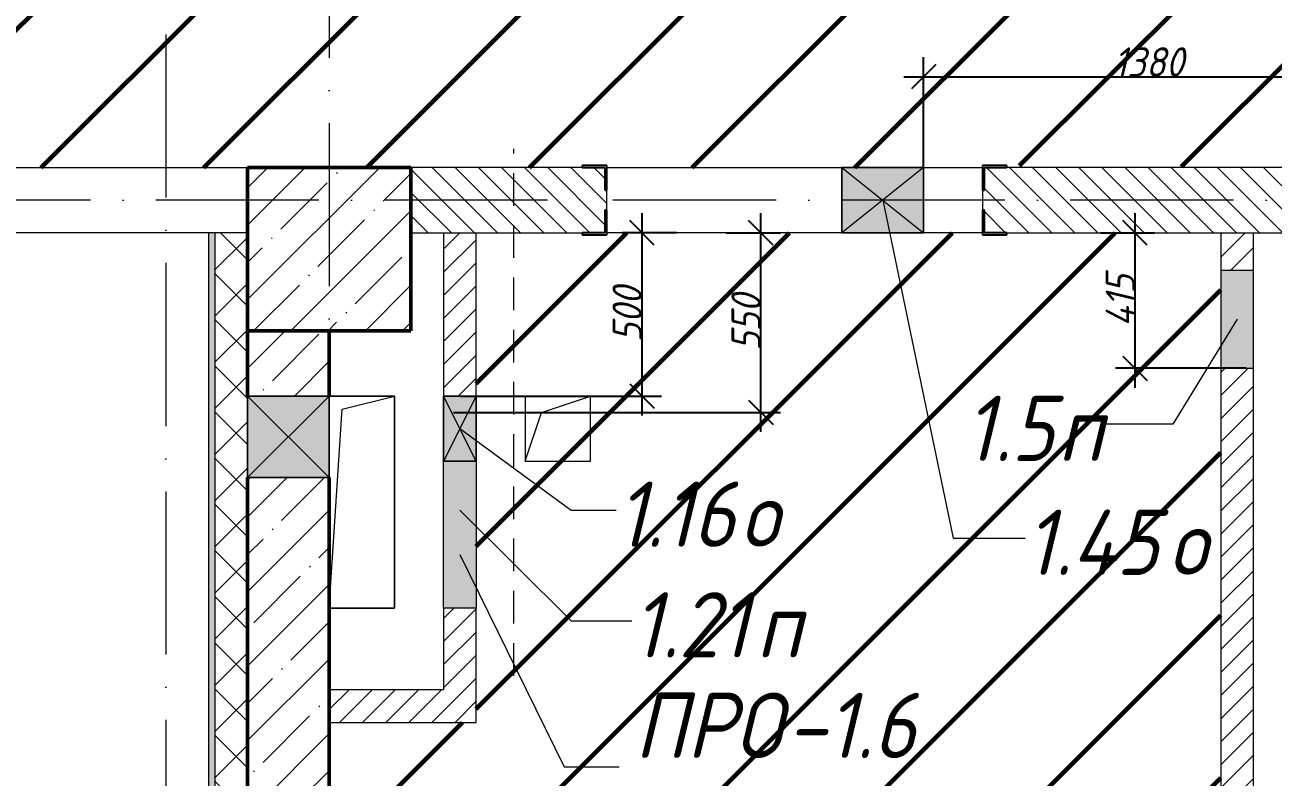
# Model space of a CAD drawing. Header units: millimetres. Extents: x -606178 to 312196, y -19338 to 632709.
# Drawn here: x -363262 to -359441, y 513108 to 515412 of the extents above; entities that cross this region are included whole.
import ezdxf

# ---------------------------------------------------------------- set-up
doc = ezdxf.new("R2010")
doc.units = ezdxf.units.MM
doc.linetypes.add('200_ШТРИХ_ш1п0_6_', pattern=[160, 100, -60])
doc.linetypes.add('50_200_ШТРИХ_1Т_ш5_п1_п1_', pattern=[700, 500, -100, 0, -100])
for name, color, linetype, lineweight in [('6.4.1) Окр пт с инж. ПТ2.16', 3, 'Continuous', 60), ('A-____-____-DIMS', 7, 'Continuous', 9), ('A-DETL-GENF-OTLN', 7, 'Continuous', 9), ('A-FLOR-____-OTLN', 7, 'Continuous', 9), ('A-GENM-____-IDEN', 7, 'Continuous', 9), ('A-GENM-____-MCUT', 7, 'Continuous', 25), ('A-GENM-____-OTLN', 7, 'Continuous', 9), ('A-GENM-____-OTLN-1', 7, 'Continuous', 25), ('A-GLAZ-____-IDEN', 7, 'Continuous', 9), ('A-GLAZ-____-OTLN', 7, 'Continuous', 9), ('A-WALL-____-MCUT', 7, 'Continuous', 13), ('A-WALL-____-MCUT-2', 7, 'Continuous', 50), ('A-WALL-____-PATT-1', 7, 'Continuous', 9), ('A-WALL-FNSH-MCUT-1', 7, 'Continuous', 9), ('I-WALL-____-OTLN', 7, 'Continuous', 9), ('S-COLS-____-MCUT', 7, 'Continuous', 50), ('S-COLS-____-OTLN', 7, 'Continuous', 9), ('S-GRID-____-OTLN-1', 7, '50_200_ШТРИХ_1Т_ш5_п1_п1_', 9)]:
    doc.layers.add(name, color=color, linetype=linetype, lineweight=lineweight)
for name, color, linetype, lineweight, true_color in [('A-DETL-GENF-OTLN-3', 9, 'Continuous', 9, 0x808080), ('A-DETL-GENF-OTLN-4', 9, '200_ШТРИХ_ш1п0_6_', 9, 0x808080), ('A-GLAZ-____-OTLN-1', 7, 'Continuous', 9, 0xc0c0c0), ('A-WALL-____-PATT-2', 7, 'Continuous', 9, 0x787878)]:
    doc.layers.add(name, color=color, linetype=linetype, lineweight=lineweight, true_color=true_color)
doc.styles.add('ISOCPEUR_I_11', font='isocpeui.ttf', dxfattribs={"width": 0.9, "height": 200})
doc.styles.add('ISOCPEUR_I_7', font='isocpeui.ttf', dxfattribs={"width": 0.9, "height": 90})
doc.dimstyles.new('ISO-1_8_0_9К_СРЕДНИЙ_Кладочные_2', dxfattribs={"dimscale": 304.8, "dimtxt": 89.638306, "dimasz": 0.246063, "dimexe": 0.19685, "dimexo": 0, "dimgap": 0, "dimtad": 1, "dimdec": 3, "dimrnd": 0.001, "dimdsep": 46, "dimtxsty": 'ISOCPEUR_I_7', "dimblk1": 'OBLIQUE', "dimblk2": 'OBLIQUE', "dimsah": 1, "dimcen": 0.09, "dimdle": 0.19685, "dimazin": 0, "dimtfac": 1, "dimtdec": 4, "dimtix": 1, "dimtmove": 1, "dimatfit": 3, "dimfxl": 1, "dimtvp": 1, "dimtolj": 1, "dimtzin": 0, "dimarcsym": 2})
pattern_1 = [(45, (-425830.77, 451794.26), (-35.35534, 35.35534), [])]

# ---------------------------------------------------------------- blocks, each defined once
blk = doc.blocks.new('BSC_Колонна _Прямоугольная - 500х500-V25-АР1_План отверстий 1 этажа в осях 1-64_Ю-ЯЯ')
at = {"layer": 'S-COLS-____-OTLN'}
h = blk.add_hatch(dxfattribs=at)
h.set_pattern_fill('FP_31', color=256, style=0, pattern_type=2)
h.set_pattern_definition([(45, (-63500, -62931.04), (-114.04925, 114.04925), []), (45, (-63385.95, -62931.04), (-114.04925, 114.04925), [201.613, -40.323, 3.353, -36.97])])
h.paths.add_polyline_path([(-250, -250), (250, -250), (250, 250), (-250, 250)], flags=0)
at = {"layer": 'S-COLS-____-MCUT'}
for p, q in [((250, 250), (-250, 250)), ((-250, 250), (-250, -250)), ((250, -250), (250, 250)), ((-250, -250), (250, -250))]:
    blk.add_line(p, q, dxfattribs=at)
blk = doc.blocks.new('154_Стойка_СКБ_Уголок - СМ-2230_200-28216496-АР1_План отверстий 1 этажа в осях 1-64_Ю-ЯЯ')
at = {"layer": 'A-GENM-____-MCUT'}
for p, q in [((125, 156), (125, 81)), ((200, 156), (125, 156)), ((200, 150), (200, 156)), ((131, 81), (131, 150)), ((131, 150), (200, 150)), ((125, 81), (131, 81)), ((131, 19), (125, 19)), ((125, 19), (125, -56)), ((131, -50), (131, 19)), ((125, -56), (200, -56)), ((200, -50), (131, -50)), ((200, -56), (200, -50))]:
    blk.add_line(p, q, dxfattribs=at)
blk = doc.blocks.new('AR_Отверстие Ниша - Лючок-32403402-АР1_План отверстий 1 этажа в осях 1-64_Ю-ЯЯ')
at = {"layer": 'A-GLAZ-____-OTLN'}
blk.add_hatch(color=256, dxfattribs=at).paths.add_polyline_path([(300, -50), (300, 50), (-150, 50), (-150, -50), (63.7, -50)], flags=0)
for p, q in [((-150, 50), (300, 50)), ((300, 50), (300, -50)), ((300, -50), (-150, -50))]:
    blk.add_line(p, q, dxfattribs=at)
blk = doc.blocks.new('AR_Отверстие Ниша - Лючок-32401542-АР1_План отверстий 1 этажа в осях 1-64_Ю-ЯЯ')
at = {"layer": 'A-GLAZ-____-OTLN'}
blk.add_hatch(color=256, dxfattribs=at).paths.add_polyline_path([(150, -50), (150, 50), (-150, 50), (-150, -50)], flags=0)
for p, q in [((150, 50), (-150, 50)), ((-150, 50), (-150, -50)), ((150, -50), (150, 50)), ((-150, -50), (150, -50))]:
    blk.add_line(p, q, dxfattribs=at)
blk = doc.blocks.new('AR_Отверстие прямоугольное _в стене_ - AR_Отверстие прямоугольное _в стене__ВК-32401331-АР1_План отверстий 1 этажа в осях 1-64_Ю-ЯЯ')
at = {"layer": 'A-GLAZ-____-OTLN'}
blk.add_hatch(color=256, dxfattribs=at).paths.add_polyline_path([(100, 50), (-100, 50), (-100, -50), (100, -50)], flags=0)
at = {"layer": 'A-DETL-GENF-OTLN'}
for p, q in [((-100, -50), (-100, 50)), ((-100, 50), (100, 50)), ((100, 50), (-100, -50)), ((-100, 50), (100, -50)), ((100, 50), (-100, 50)), ((-100, 50), (-100, -50)), ((100, 50), (100, -50)), ((100, -50), (100, 50)), ((100, -50), (-100, -50)), ((-100, -50), (100, -50))]:
    blk.add_line(p, q, dxfattribs=at)
blk = doc.blocks.new('AR_Отверстие прямоугольное _в плите_ - AR_Отверстие прямоугольное _в плите_-30459597-АР1_План отверстий 1 этажа в осях 1-64_Ю-ЯЯ')
at = {"layer": 'A-GENM-____-OTLN'}
for p, q in [((100, 100), (-100, 100)), ((-100, 100), (-100, -100)), ((-50, 50), (100, 100)), ((100, -100), (100, 100)), ((-100, -100), (-50, 50)), ((-100, -100), (100, -100))]:
    blk.add_line(p, q, dxfattribs=at)
blk = doc.blocks.new('AR_Отверстие прямоугольное _в плите_ - AR_Отверстие прямоугольное _в плите_-30459250-АР1_План отверстий 1 этажа в осях 1-64_Ю-ЯЯ')
at = {"layer": 'A-GENM-____-OTLN'}
for p, q in [((100, 325), (-100, 325)), ((-60, 285), (100, 325)), ((100, -325), (100, 325)), ((-100, -325), (-60, 285)), ((-100, -325), (100, -325))]:
    blk.add_line(p, q, dxfattribs=at)
blk = doc.blocks.new('AR_Отверстие прямоугольное _в стене__БезПР - AR_Отверстие прямоугольное _в стене__БезПР-30458034-АР1_План отверстий 1 этажа в осях 1-64_Ю-ЯЯ')
at = {"layer": 'A-GLAZ-____-OTLN-1'}
blk.add_hatch(color=256, dxfattribs=at).paths.add_polyline_path([(125, -125), (125, 125), (-125, 125), (-125, -125)], flags=0)
at = {"layer": 'A-DETL-GENF-OTLN'}
for p, q in [((-125, -125), (-125, 125)), ((-125, 125), (125, 125)), ((125, 125), (-125, -125)), ((-125, 125), (125, -125)), ((125, 125), (-125, 125)), ((-125, 125), (-125, -125)), ((125, 125), (125, -125)), ((125, -125), (125, 125)), ((125, -125), (-125, -125)), ((-125, -125), (125, -125))]:
    blk.add_line(p, q, dxfattribs=at)
blk = doc.blocks.new('AR_Отверстие прямоугольное _в стене__БезПР - AR_Отверстие прямоугольное _в стене__БезПР-36427681-АР1_План отверстий 1 этажа в осях 1-64_Ю-ЯЯ')
at = {"layer": 'A-GLAZ-____-OTLN'}
blk.add_hatch(color=256, dxfattribs=at).paths.add_polyline_path([(125, -100), (125, 100), (-125, 100), (-125, -100)], flags=0)
at = {"layer": 'A-DETL-GENF-OTLN'}
for p, q in [((-125, -100), (-125, 100)), ((-125, 100), (125, 100)), ((125, 100), (-125, -100)), ((-125, 100), (125, -100)), ((125, 100), (-125, 100)), ((-125, 100), (-125, -100)), ((125, 100), (125, -100)), ((125, -100), (125, 100)), ((125, -100), (-125, -100)), ((-125, -100), (125, -100))]:
    blk.add_line(p, q, dxfattribs=at)
at = {"layer": 'A-GLAZ-____-OTLN'}
blk.add_line((125, 100), (-125, 100), dxfattribs=at)
blk = doc.blocks.new('DET_L_Имитация разреза_ISO2-5 - Вправо-29859675-АР1_План отверстий 1 этажа в осях 1-64_Ю-ЯЯ')
at = {"layer": 'A-DETL-GENF-OTLN-4'}
blk.add_line((143.1, 0), (1756.9, 0), dxfattribs=at)
blk = doc.blocks.new('_Oblique')
at = {"color": 0, "linetype": 'ByBlock', "lineweight": -2}
blk.add_line((-0.5, -0.5), (0.5, 0.5), dxfattribs=at)
blk = doc.blocks.new('*D4466')
at = {"layer": 'A-____-____-DIMS', "color": 0, "lineweight": -2, "transparency": 16777216}
for p, q in [((-361009.3, 514165.3), (-361009.3, 514835.3)), ((-361115.3, 514775.3), (-360949.3, 514775.3)), ((-361949.8, 514225.3), (-360949.3, 514225.3))]:
    blk.add_line(p, q, dxfattribs=at)
at = {"layer": 'Defpoints', "color": 0, "transparency": 16777216}
for p in [(-361115.3, 514775.3), (-361009.3, 514775.3), (-361949.8, 514225.3)]:
    blk.add_point(p, dxfattribs=at)
at = {"layer": 'A-____-____-DIMS', "color": 0, "lineweight": -2, "transparency": 16777216, "xscale": 75, "yscale": 75, "zscale": 75}
for p, rotation in [((-361009.3, 514775.3), 90), ((-361009.3, 514225.3), 270)]:
    blk.add_blockref('_Oblique', p, dxfattribs=dict(at, rotation=rotation))
at = {"layer": 'A-____-____-DIMS', "color": 0, "transparency": 16777216, "insert": (-361054.3, 514500.3), "char_height": 90, "width": 409.578, "attachment_point": 5, "rotation": 90, "style": 'ISOCPEUR_I_7'}
blk.add_mtext('\\A1;550', dxfattribs=at)
blk = doc.blocks.new('*D4445')
at = {"layer": 'A-____-____-DIMS', "color": 0, "lineweight": -2, "transparency": 16777216}
for p, q in [((-359863.3, 514300.3), (-359863.3, 514835.3)), ((-359969.3, 514775.3), (-359803.3, 514775.3)), ((-359523, 514360.3), (-359923.3, 514360.3))]:
    blk.add_line(p, q, dxfattribs=at)
at = {"layer": 'Defpoints', "color": 0, "transparency": 16777216}
for p in [(-359969.3, 514775.3), (-359863.3, 514775.3), (-359523, 514360.3)]:
    blk.add_point(p, dxfattribs=at)
at = {"layer": 'A-____-____-DIMS', "color": 0, "lineweight": -2, "transparency": 16777216, "xscale": 75, "yscale": 75, "zscale": 75}
for p, rotation in [((-359863.3, 514775.3), 90), ((-359863.3, 514360.3), 270)]:
    blk.add_blockref('_Oblique', p, dxfattribs=dict(at, rotation=rotation))
at = {"layer": 'A-____-____-DIMS', "color": 0, "transparency": 16777216, "insert": (-359908.3, 514567.8), "char_height": 90, "width": 384.755, "attachment_point": 5, "rotation": 90, "style": 'ISOCPEUR_I_7'}
blk.add_mtext('\\A1;415', dxfattribs=at)
blk = doc.blocks.new('*D4446')
at = {"layer": 'A-____-____-DIMS', "color": 0, "lineweight": -2, "transparency": 16777216}
for p, q in [((-361373.3, 514835.3), (-361373.3, 514215.3)), ((-361267.3, 514775.3), (-361433.3, 514775.3)), ((-361928.7, 514275.3), (-361313.3, 514275.3))]:
    blk.add_line(p, q, dxfattribs=at)
at = {"layer": 'Defpoints', "color": 0, "transparency": 16777216}
for p in [(-361267.3, 514775.3), (-361928.7, 514275.3), (-361373.3, 514275.3)]:
    blk.add_point(p, dxfattribs=at)
at = {"layer": 'A-____-____-DIMS', "color": 0, "lineweight": -2, "transparency": 16777216, "xscale": 75, "yscale": 75, "zscale": 75}
for p, rotation in [((-361373.3, 514775.3), 90), ((-361373.3, 514275.3), 270)]:
    blk.add_blockref('_Oblique', p, dxfattribs=dict(at, rotation=rotation))
at = {"layer": 'A-____-____-DIMS', "color": 0, "transparency": 16777216, "insert": (-361418.3, 514525.3), "char_height": 90, "width": 409.578, "attachment_point": 5, "rotation": 90, "style": 'ISOCPEUR_I_7'}
blk.add_mtext('\\A1;500', dxfattribs=at)
blk = doc.blocks.new('*D4510')
at = {"layer": 'A-____-____-DIMS', "color": 0, "lineweight": -2, "transparency": 16777216}
for p, q in [((-360510.8, 514975.3), (-360510.8, 515313.6)), ((-359130.8, 514975.3), (-359130.8, 515313.6)), ((-360570.8, 515253.6), (-359070.8, 515253.6))]:
    blk.add_line(p, q, dxfattribs=at)
at = {"layer": 'Defpoints', "color": 0, "transparency": 16777216}
for p in [(-359130.8, 515253.6), (-360510.8, 514975.3), (-359130.8, 514975.3)]:
    blk.add_point(p, dxfattribs=at)
at = {"layer": 'A-____-____-DIMS', "color": 0, "lineweight": -2, "transparency": 16777216, "xscale": 75, "yscale": 75, "zscale": 75, "rotation": 180}
blk.add_blockref('_Oblique', (-360510.8, 515253.6), dxfattribs=at)
at = {"layer": 'A-____-____-DIMS', "color": 0, "lineweight": -2, "transparency": 16777216, "xscale": 75, "yscale": 75, "zscale": 75}
blk.add_blockref('_Oblique', (-359130.8, 515253.6), dxfattribs=at)
at = {"layer": 'A-____-____-DIMS', "color": 0, "transparency": 16777216, "insert": (-359820.8, 515298.6), "char_height": 90, "width": 504.733, "attachment_point": 5, "style": 'ISOCPEUR_I_7'}
blk.add_mtext('\\A1;1380', dxfattribs=at)

msp = doc.modelspace()

# ---------------------------------------------------------------- hatches: boundary and pattern name
at = {"layer": '6.4.1) Окр пт с инж. ПТ2.16'}
h = msp.add_hatch(dxfattribs=at)
h.set_pattern_fill('ANSI31', color=256, scale=111)
h.paths.add_polyline_path([(-351330.7712, 518575.3011), (-351390.7712, 518575.3011), (-351390.7712, 518975.3011), (-351630.7712, 518975.3011), (-351630.7712, 519475.3011), (-351380.7712, 519475.3011), (-351380.7712, 521675.3011), (-351930.7712, 521675.3011), (-352055.7712, 521675.3011), (-352055.7712, 521669.3011), (-352130.7712, 521669.3011), (-354130.7712, 521675.3011), (-354130.7712, 521669.3011), (-354205.7712, 521669.3011), (-354230.7712, 521675.3011), (-354230.7712, 518975.3011), (-356630.7712, 518975.3011), (-357130.7712, 518975.3011), (-362080.7712, 518975.3011), (-362580.7712, 518975.3011), (-368730.7712, 518975.3011), (-368730.7712, 518175.3011), (-369005.7712, 518175.3011), (-369905.7712, 518175.3011), (-370180.7712, 518175.3011), (-370180.7712, 518975.3011), (-370830.7712, 518975.3011), (-371230.7712, 518975.3011), (-371530.7712, 518975.3011), (-372031.1657, 518975.3011), (-372281.1657, 518975.3011), (-372680.7712, 518975.3011), (-373030.7712, 518975.3011), (-373030.7712, 518375.3011), (-373130.7712, 518375.3011), (-373180.7712, 518375.3011), (-374280.7712, 518375.3011), (-374580.7712, 518375.3011), (-375530.7712, 518375.3011), (-375630.7712, 518375.3011), (-375630.7712, 518975.3011), (-375630.7712, 519225.3011), (-375830.7712, 519225.3011), (-375830.7712, 519325.3011), (-376330.7712, 519325.3011), (-376756.1619, 519325.3011), (-377006.1619, 519325.3011), (-377605.7712, 519325.3011), (-378005.7712, 519325.3011), (-378430.7712, 519325.3011), (-380080.7712, 519325.3011), (-380080.7712, 519075.3011), (-380580.7712, 519075.3011), (-380580.7712, 514975.3011), (-380080.7712, 514975.3011), (-379755.7712, 514975.3011), (-379755.7712, 514981.3011), (-379680.7712, 514981.3011), (-379680.7712, 514975.3011), (-379230.7712, 514975.3011), (-378380.7712, 514975.3011), (-377980.7712, 514975.3011), (-377980.7712, 514981.3011), (-377905.7712, 514981.3011), (-377580.7712, 514975.3011), (-377080.7712, 514975.3011), (-375455.7712, 514975.3011), (-375455.7712, 514981.3011), (-375380.7712, 514981.3011), (-375380.7712, 514975.3011), (-375220.7712, 514975.3011), (-374820.7712, 514975.3011), (-374680.7712, 514975.3011), (-374680.7712, 514981.3011), (-374605.7712, 514981.3011), (-374455.7712, 514975.3011), (-374455.7712, 514981.3011), (-374380.7712, 514981.3011), (-374380.7712, 514975.3011), (-374200.7712, 514975.3011), (-373900.7712, 514975.3011), (-373680.7712, 514975.3011), (-373680.7712, 514981.3011), (-373605.7712, 514981.3011), (-373455.7712, 514975.3011), (-373455.7712, 514981.3011), (-373380.7712, 514981.3011), (-373380.7712, 514975.3011), (-372680.7712, 514975.3011), (-372680.7712, 514981.3011), (-372605.7712, 514981.3011), (-372455.7712, 514975.3011), (-372455.7712, 514981.3011), (-372380.7712, 514981.3011), (-372380.7712, 514975.3011), (-371680.7712, 514975.3011), (-371680.7712, 514981.3011), (-371605.7712, 514981.3011), (-371580.7712, 514975.3011), (-371080.7712, 514975.3011), (-370730.7712, 514975.3011), (-370730.7712, 514075.3011), (-370730.7712, 511425.3011), (-370730.7712, 510525.3011), (-371230.7712, 510525.3011), (-371230.7712, 507875.3011), (-370730.7712, 507875.3011), (-370730.7712, 507225.3011), (-368930.7712, 507225.3011), (-368930.7712, 507231.3011), (-368855.7712, 507231.3011), (-368780.7712, 507229.6648), (-368780.7712, 507325.3011), (-368580.7712, 507325.3011), (-368580.7712, 507475.3011), (-368080.7712, 507475.3011), (-368080.7712, 507325.3011), (-367880.7712, 507325.3011), (-367880.7712, 507225.3011), (-367805.7712, 507225.3011), (-367805.7712, 507231.3011), (-367730.7712, 507231.3011), (-365930.7712, 507225.3011), (-365930.7712, 507231.3011), (-365855.7712, 507231.3011), (-365730.7712, 507225.3011), (-365730.7712, 510825.3011), (-365730.7712, 514775.3011), (-365680.7712, 514775.3011), (-365680.7712, 514925.3011), (-365530.7712, 514925.3011), (-365530.7712, 514975.3011), (-362580.7712, 514975.3011), (-362080.7712, 514975.3011), (-361555.7712, 514975.3011), (-361555.7712, 514981.3011), (-361480.7712, 514981.3011), (-361480.7712, 514975.3011), (-360760.7712, 514975.3011), (-360510.7712, 514975.3011), (-360330.7712, 514975.3011), (-360330.7712, 514981.3011), (-360255.7712, 514981.3011), (-359130.7712, 514975.3011), (-358680.7712, 514975.3011), (-357080.7712, 514975.3011), (-356580.7712, 514975.3011), (-356355.7712, 514975.3011), (-356355.7712, 514981.3011), (-356280.7712, 514981.3011), (-355820.7712, 514975.3011), (-355620.7712, 514975.3011), (-355130.7712, 514975.3011), (-355130.7712, 514981.3011), (-355055.7712, 514981.3011), (-352805.7712, 514975.3011), (-352805.7712, 514981.3011), (-352730.7712, 514981.3011), (-352730.7712, 514975.3011), (-352120.7712, 514975.3011), (-351920.7712, 514975.3011), (-351580.7712, 514975.3011), (-351580.7712, 514981.3011), (-351505.7712, 514981.3011), (-351390.7712, 514975.7811), (-351390.7712, 515080.3011), (-351390.7712, 515430.3011), (-351390.7712, 516415.3011), (-351390.7712, 516475.3011), (-351330.7712, 516475.3011)])
h.paths.add_polyline_path([(-368580.7712, 514975.3011), (-368080.7712, 514975.3011), (-368080.7712, 514475.3011), (-368580.7712, 514475.3011)], flags=16)
h = msp.add_hatch(dxfattribs=at)
h.set_pattern_fill('ANSI31', color=256, scale=111)
h.paths.add_polyline_path([(-359600.7712, 514360.3011), (-359600.7712, 514660.3011), (-359600.7712, 514775.3011), (-360255.7712, 514775.3011), (-360255.7712, 514769.3011), (-360330.7712, 514769.3011), (-360330.7712, 514775.3011), (-360510.7712, 514775.3011), (-360760.7712, 514775.3011), (-361480.7712, 514775.3011), (-361480.7712, 514769.3011), (-361555.7712, 514769.3011), (-361880.7712, 514773.0154), (-361880.7712, 514275.3011), (-361880.7712, 514075.3011), (-361880.7712, 513625.3011), (-361880.7712, 513275.3011), (-362330.7712, 513275.3011), (-362330.7712, 507475.3011), (-362080.7712, 507475.3011), (-362080.7712, 507425.3011), (-361980.7712, 507425.3011), (-361980.7712, 507225.3011), (-361905.7712, 507225.3011), (-361905.7712, 507231.3011), (-361830.7712, 507231.3011), (-361830.7712, 507225.3011), (-360830.7712, 507225.3011), (-360830.7712, 507231.3011), (-360780.7712, 507231.3011), (-360780.7712, 507475.3011), (-359600.7712, 507475.3011), (-359600.7712, 507535.3011), (-359600.7712, 507735.3011), (-359600.7712, 509155.3011), (-359600.7712, 509355.3011), (-359600.7712, 509925.3011), (-359600.7712, 509975.3011), (-359600.7712, 510815.3011), (-359600.7712, 511215.3011), (-359600.7712, 511645.3011), (-359600.7712, 512145.3011), (-359600.7712, 512375.3011), (-360500.7712, 512375.3011), (-360750.7712, 512375.3011), (-360880.7712, 512375.3011), (-360930.7712, 512375.3011), (-360930.7712, 512475.3011), (-360880.7712, 512475.3011), (-360750.7712, 512475.3011), (-360500.7712, 512475.3011), (-359600.7712, 512475.3011)])
at = {"layer": 'A-WALL-____-PATT-1'}
h = msp.add_hatch(dxfattribs=at)
h.set_pattern_fill('FP_6', color=256, style=0, pattern_type=2)
h.set_pattern_definition([(135, (-425830.77, 451794.26), (-35.35534, -35.35534), [])])
h.paths.add_polyline_path([(-359500.7712, 514775.3011), (-359130.7712, 514775.3011), (-359130.7712, 514975.3011), (-360324.7712, 514975.3011), (-360324.7712, 514906.3011), (-360330.7712, 514906.3011), (-360330.7712, 514844.3011), (-360324.7712, 514844.3011), (-360324.7712, 514775.3011), (-359600.7712, 514775.3011)], flags=0)
h.paths.add_polyline_path([(-361555.7712, 514775.3011), (-361486.7712, 514775.3011), (-361486.7712, 514844.3011), (-361480.7712, 514844.3011), (-361480.7712, 514906.3011), (-361486.7712, 514906.3011), (-361486.7712, 514975.3011), (-362080.7712, 514975.3011), (-362080.7712, 514775.3011)], flags=0)
h = msp.add_hatch(dxfattribs=at)
h.set_pattern_fill('FP_1', color=256, style=0, pattern_type=2)
h.set_pattern_definition([(45, (-425830.77, 451794.26), (-70.71068, 70.71068), []), (135, (-425830.77, 451794.26), (-70.71068, -70.71068), [])])
h.paths.add_polyline_path([(-362680.7712, 510825.3011), (-362580.7712, 510825.3011), (-362580.7712, 514775.3011), (-362680.7712, 514775.3011), (-362680.7712, 512247.0873)], flags=0)
h = msp.add_hatch(dxfattribs=at)
h.set_pattern_fill('FP_5', color=256, style=0, pattern_type=2)
h.set_pattern_definition(pattern_1)
h.paths.add_polyline_path([(-361980.7712, 513375.3011), (-361880.7712, 513375.3011), (-361880.7712, 513625.3011), (-361980.7712, 513625.3011)], flags=0)
h.paths.add_polyline_path([(-361880.7712, 514275.3011), (-361880.7712, 514775.3011), (-361980.7712, 514775.3011), (-361980.7712, 514275.3011)], flags=0)
h = msp.add_hatch(dxfattribs=at)
h.set_pattern_fill('FP_5', color=256, style=0, pattern_type=2)
h.set_pattern_definition(pattern_1)
h.paths.add_polyline_path([(-359600.7712, 507475.3011), (-359500.7712, 507475.3011), (-359500.7712, 507535.3011), (-359600.7712, 507535.3011)], flags=0)
h.paths.add_polyline_path([(-359500.7712, 507735.3011), (-359500.7712, 509155.3011), (-359600.7712, 509155.3011), (-359600.7712, 507735.3011), (-359506.0773, 507735.3011)], flags=0)
h.paths.add_polyline_path([(-359500.7712, 509355.3011), (-359500.7712, 509925.3011), (-359600.7712, 509925.3011), (-359600.7712, 509355.3011), (-359503.7712, 509355.3011)], flags=0)
h.paths.add_polyline_path([(-359597.7712, 509928.3011), (-359503.7712, 509928.3011), (-359503.7712, 509975.3011), (-359500.7712, 509975.3011), (-359500.7712, 510815.3011), (-359600.7712, 510815.3011), (-359600.7712, 509975.3011), (-359597.7712, 509975.3011)], flags=0)
h.paths.add_polyline_path([(-359577.0977, 511215.3011), (-359500.7712, 511215.3011), (-359500.7712, 511645.3011), (-359600.7712, 511645.3011), (-359600.7712, 511215.3011)], flags=0)
h.paths.add_polyline_path([(-359500.7712, 512145.3011), (-359500.7712, 514360.3011), (-359600.7712, 514360.3011), (-359600.7712, 512145.3011), (-359596.0773, 512145.3011)], flags=0)
h.paths.add_polyline_path([(-359500.7712, 514660.3011), (-359500.7712, 514775.3011), (-359600.7712, 514775.3011), (-359600.7712, 514660.3011), (-359505.5629, 514660.3011)], flags=0)
h = msp.add_hatch(dxfattribs=at)
h.set_pattern_fill('FP_13', color=256, style=0, pattern_type=2)
h.set_pattern_definition([(45, (-425830.77, 451794.26), (-114.04925, 114.04925), []), (45, (-425716.72, 451794.26), (-114.04925, 114.04925), [201.612, -40.322, 3.353, -36.97])])
h.paths.add_polyline_path([(-362330.7712, 507475.3011), (-362330.7712, 514025.3011), (-362580.7712, 514025.3011), (-362580.7712, 507475.3011)], flags=0)
h.paths.add_polyline_path([(-362539.1045, 514275.3011), (-362330.7712, 514275.3011), (-362330.7712, 514475.3011), (-362580.7712, 514475.3011), (-362580.7712, 514275.3011)], flags=0)
h = msp.add_hatch(dxfattribs=at)
h.set_pattern_fill('FP_5', color=256, style=0, pattern_type=2)
h.set_pattern_definition(pattern_1)
h.paths.add_polyline_path([(-362330.7712, 513275.3011), (-361880.7712, 513275.3011), (-361880.7712, 513375.3011), (-362330.7712, 513375.3011)], flags=0)
at = {"layer": 'A-WALL-____-PATT-2'}
h = msp.add_hatch(dxfattribs=at)
h.set_pattern_fill('FP_185', color=256, style=0, pattern_type=2)
h.set_pattern_definition([(0, (-425830.771, 451794.26), (81.28, 20.32), [3.353, -57.607, 3.353, -57.607, -325.12]), (0, (-425830.771, 451794.26), (81.28, 20.32), [-121.92, 3.353, -118.567, 3.353, -57.607, -142.24]), (0, (-425830.771, 451794.26), (81.28, 20.32), [-304.8, 3.353, -37.287, 3.353, -98.247]), (120, (-425800.291, 451804.42), (-58.237636, 60.230545), [3.353, -57.607, 3.353, -57.607, -325.12]), (120, (-425800.291, 451804.42), (-58.237636, 60.230545), [-121.92, 3.353, -118.567, 3.353, -57.607, -142.24]), (120, (-425800.291, 451804.42), (-58.237636, 60.230545), [-304.8, 3.353, -37.287, 3.353, -98.247]), (240, (-425790.131, 451845.06), (-23.042364, -80.550545), [3.353, -57.607, 3.353, -57.607, -325.12]), (240, (-425790.131, 451845.06), (-23.042364, -80.550545), [-121.92, 3.353, -118.567, 3.353, -57.607, -142.24]), (240, (-425790.131, 451845.06), (-23.042364, -80.550545), [-304.8, 3.353, -37.287, 3.353, -98.247])])
h.paths.add_polyline_path([(-362680.7712, 510825.3011), (-362680.7712, 514775.3011), (-362700.7712, 514775.3011), (-362700.7712, 510825.3011)], flags=0)

# ---------------------------------------------------------------- linework, layer by layer
at = {"layer": 'A-FLOR-____-OTLN'}
for p, q in [((-362330.7712, 514275.3011), (-362130.7712, 514275.3011)), ((-362130.7712, 514275.3011), (-362130.7712, 513625.3011)), ((-362130.7712, 513625.3011), (-362330.7712, 513625.3011))]:
    msp.add_line(p, q, dxfattribs=at)
at = {"layer": 'A-GENM-____-IDEN'}
for p, q in [((-361930.7712, 513789.5517), (-361611.1229, 513138.9505)), ((-361611.1229, 513138.9505), (-361442.7089, 513138.9505))]:
    msp.add_line(p, q, dxfattribs=at)
at = {"layer": 'A-GLAZ-____-IDEN'}
for p, q in [((-360635.7712, 514875.3011), (-360420.4108, 513839.5712)), ((-359550.7712, 514510.3011), (-359747.9315, 514188.5858)), ((-361930.7712, 514175.3011), (-361589.6386, 513925.686)), ((-359747.9315, 514188.5858), (-359956.786, 514188.5858)), ((-361930.7712, 513925.3011), (-361589.6386, 513586.5858)), ((-361589.6386, 513925.686), (-361451.8335, 513925.686)), ((-360420.4108, 513839.5712), (-360200.1594, 513839.5712)), ((-361589.6386, 513586.5858), (-361404.1335, 513586.5858))]:
    msp.add_line(p, q, dxfattribs=at)
at = {"layer": 'A-WALL-____-MCUT'}
for p, q in [((-361555.7712, 514975.3011), (-362080.7712, 514975.3011)), ((-359130.7712, 514975.3011), (-360255.7712, 514975.3011)), ((-361480.7712, 514844.3011), (-361480.7712, 514906.3011)), ((-360330.7712, 514906.3011), (-360330.7712, 514844.3011)), ((-362580.7712, 514775.3011), (-362680.7712, 514775.3011)), ((-362680.7712, 514775.3011), (-362680.7712, 510825.3011)), ((-362080.7712, 514775.3011), (-361555.7712, 514775.3011)), ((-360255.7712, 514775.3011), (-359130.7712, 514775.3011))]:
    msp.add_line(p, q, dxfattribs=at)
at = {"layer": 'A-WALL-____-MCUT-2'}
for p, q in [((-362580.7712, 514475.3011), (-362580.7712, 514275.3011)), ((-362330.7712, 514275.3011), (-362330.7712, 514475.3011)), ((-362580.7712, 514025.3011), (-362580.7712, 507475.3011)), ((-362330.7712, 507475.3011), (-362330.7712, 514025.3011))]:
    msp.add_line(p, q, dxfattribs=at)
at = {"layer": 'A-WALL-FNSH-MCUT-1'}
for p, q in [((-362680.7712, 514775.3011), (-362700.7712, 514775.3011)), ((-362700.7712, 514775.3011), (-362700.7712, 510825.3011)), ((-361980.7712, 514775.3011), (-361980.7712, 514275.3011)), ((-361880.7712, 514275.3011), (-361880.7712, 514775.3011)), ((-359600.7712, 514775.3011), (-359600.7712, 514660.3011)), ((-359500.7712, 514660.3011), (-359500.7712, 514775.3011)), ((-359600.7712, 514360.3011), (-359600.7712, 512475.3011)), ((-359500.7712, 512145.3011), (-359500.7712, 514360.3011)), ((-361980.7712, 513625.3011), (-361980.7712, 513375.3011)), ((-361880.7712, 513275.3011), (-361880.7712, 513625.3011)), ((-361980.7712, 513375.3011), (-362330.7712, 513375.3011)), ((-362330.7712, 513275.3011), (-361880.7712, 513275.3011))]:
    msp.add_line(p, q, dxfattribs=at)
at = {"layer": 'I-WALL-____-OTLN'}
for p, q in [((-365530.7712, 514975.3011), (-362580.7712, 514975.3011)), ((-361480.7712, 514975.3011), (-360760.7712, 514975.3011)), ((-360510.7712, 514975.3011), (-360330.7712, 514975.3011)), ((-362700.7712, 514775.3011), (-365530.7712, 514775.3011)), ((-360760.7712, 514775.3011), (-361480.7712, 514775.3011)), ((-360330.7712, 514775.3011), (-360510.7712, 514775.3011))]:
    msp.add_line(p, q, dxfattribs=at)
at = {"layer": 'S-GRID-____-OTLN-1'}
for p, q in [((-362830.7712, 542687.1106), (-362830.7712, 504685.847)), ((-362330.7712, 542415.4959), (-362330.7712, 504852.8552)), ((-321756.3646, 514875.3011), (-430499.5414, 514875.3011))]:
    msp.add_line(p, q, dxfattribs=at)

# ---------------------------------------------------------------- block references
at = {"layer": 'A-DETL-GENF-OTLN-3', "rotation": 90.00000000000072}
msp.add_blockref('DET_L_Имитация разреза_ISO2-5 - Вправо-29859675-АР1_План отверстий 1 этажа в осях 1-64_Ю-ЯЯ', (-361765.7712, 513275.3011), dxfattribs=at)
at = {"layer": 'A-GENM-____-OTLN'}
for name, p in [('AR_Отверстие прямоугольное _в плите_ - AR_Отверстие прямоугольное _в плите_-30459250-АР1_План отверстий 1 этажа в осях 1-64_Ю-ЯЯ', (-362230.7712, 513950.3011)), ('AR_Отверстие прямоугольное _в плите_ - AR_Отверстие прямоугольное _в плите_-30459597-АР1_План отверстий 1 этажа в осях 1-64_Ю-ЯЯ', (-361630.7712, 514175.3011))]:
    msp.add_blockref(name, p, dxfattribs=at)
at = {"layer": 'A-GENM-____-OTLN-1', "rotation": 180}
msp.add_blockref('154_Стойка_СКБ_Уголок - СМ-2230_200-28216496-АР1_План отверстий 1 этажа в осях 1-64_Ю-ЯЯ', (-361355.7712, 514925.3011), dxfattribs=at)
at = {"layer": 'A-GENM-____-OTLN-1'}
msp.add_blockref('154_Стойка_СКБ_Уголок - СМ-2230_200-28216496-АР1_План отверстий 1 этажа в осях 1-64_Ю-ЯЯ', (-360455.7712, 514825.3011), dxfattribs=at)
at = {"layer": 'A-GLAZ-____-OTLN'}
msp.add_blockref('AR_Отверстие прямоугольное _в стене__БезПР - AR_Отверстие прямоугольное _в стене__БезПР-36427681-АР1_План отверстий 1 этажа в осях 1-64_Ю-ЯЯ', (-360635.7712, 514875.3011), dxfattribs=at)
for name, p, rotation in [('AR_Отверстие Ниша - Лючок-32401542-АР1_План отверстий 1 этажа в осях 1-64_Ю-ЯЯ', (-359550.7712, 514510.3011), 270.0000000000001), ('AR_Отверстие прямоугольное _в стене__БезПР - AR_Отверстие прямоугольное _в стене__БезПР-30458034-АР1_План отверстий 1 этажа в осях 1-64_Ю-ЯЯ', (-362455.7712, 514150.3011), 269.9999999999999), ('AR_Отверстие прямоугольное _в стене_ - AR_Отверстие прямоугольное _в стене__ВК-32401331-АР1_План отверстий 1 этажа в осях 1-64_Ю-ЯЯ', (-361930.7712, 514175.3011), 270), ('AR_Отверстие Ниша - Лючок-32403402-АР1_План отверстий 1 этажа в осях 1-64_Ю-ЯЯ', (-361930.7712, 513925.3011), 270)]:
    msp.add_blockref(name, p, dxfattribs=dict(at, rotation=rotation))
at = {"layer": 'S-COLS-____-OTLN'}
msp.add_blockref('BSC_Колонна _Прямоугольная - 500х500-V25-АР1_План отверстий 1 этажа в осях 1-64_Ю-ЯЯ', (-362330.7712, 514725.3011), dxfattribs=at)

# ---------------------------------------------------------------- texts
at = {"layer": 'A-GENM-____-IDEN', "char_height": 200, "attachment_point": 1, "style": 'ISOCPEUR_I_11'}
for s, insert, width in [('ПРО', (-361395.5656, 513366.0666), 562.784625), ('-1.6', (-360931.2219, 513366.0666), 505.063125)]:
    msp.add_mtext(s, dxfattribs=dict(at, insert=insert, width=width))
at = {"layer": 'A-GLAZ-____-IDEN', "char_height": 200, "attachment_point": 1, "style": 'ISOCPEUR_I_11'}
for s, insert, width in [('1.5', (-360385.7438, 514276.2004), 346.329), ('\\fISOCPEUR|b0|i1|c204|p34|;\\W.9;п', (-360099.9938, 514276.2004), 158.734125), ('1.16', (-361451.8335, 514013.3006), 461.772), ('\\fISOCPEUR|b0|i1|c204|p34|;\\W.9;о', (-361070.8335, 514013.3006), 158.734125), ('1.45', (-360200.1594, 513927.1858), 533.923875), ('\\fISOCPEUR|b0|i1|c204|p34|;\\W.9;о', (-359759.6282, 513927.1858), 158.734125), ('1.21', (-361404.1335, 513674.2004), 461.772), ('\\fISOCPEUR|b0|i1|c204|p34|;\\W.9;п', (-361023.1335, 513674.2004), 158.734125)]:
    msp.add_mtext(s, dxfattribs=dict(at, insert=insert, width=width))

# ---------------------------------------------------------------- dimensions: what is measured, and where the dimension line sits
at = {"layer": 'A-____-____-DIMS'}
dim = msp.add_linear_dim(base=(-359130.7712, 515253.5636), p1=(-360510.7712, 514975.3011), p2=(-359130.7712, 514975.3011), dimstyle='ISO-1_8_0_9К_СРЕДНИЙ_Кладочные_2', override={"dimpost": '<>', "dimfxl": 1380}, dxfattribs=at)
dim.commit()
dim.dimension.update_dxf_attribs({"geometry": '*D4510', "text_midpoint": (-359820.7712, 515298.5636)})
for base, p1, p2, override, picture, middle in [((-361009.2594, 514775.3011), (-361949.7574, 514225.3011), (-361115.3254, 514775.3011), {"dimpost": '<>', "dimfxl": 999.388173}, '*D4466', (-361054.2594, 514500.3011)), ((-361373.3306, 514275.3011), (-361267.2646, 514775.3011), (-361928.7445, 514275.3011), {"dimpost": '<>', "dimfxl": 829.189724}, '*D4446', (-361418.3306, 514525.3011)), ((-359863.2811, 514775.3011), (-359522.984, 514360.3011), (-359969.3472, 514775.3011), {"dimpost": '<>', "dimfxl": 609.479318}, '*D4445', (-359908.2811, 514567.8011))]:
    dim = msp.add_linear_dim(base=base, p1=p1, p2=p2, angle=90, dimstyle='ISO-1_8_0_9К_СРЕДНИЙ_Кладочные_2', override=override, dxfattribs=at)
    dim.commit()
    dim.dimension.update_dxf_attribs({"geometry": picture, "text_midpoint": middle})

doc.saveas('drawing.dxf')
